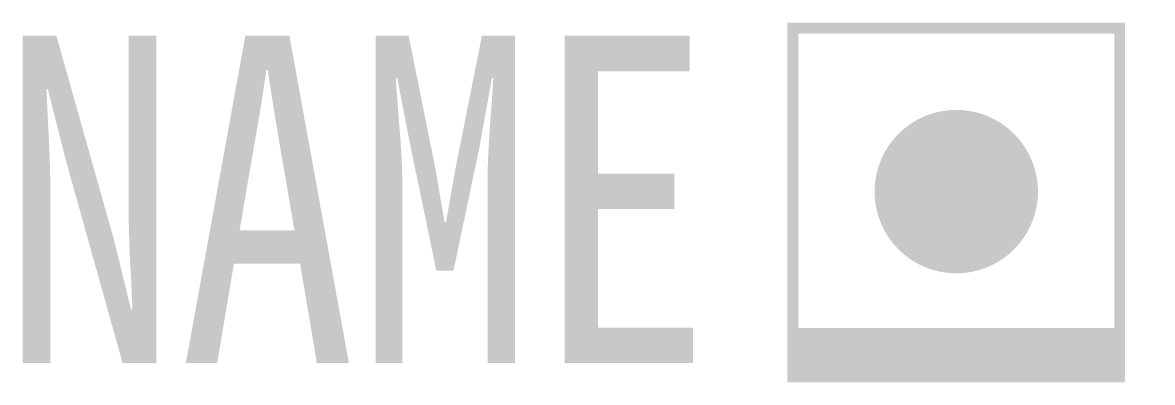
# Model space of a CAD drawing. Header units: inches. Extents: x -8.6 to 1.8, y -1.8 to 1.5.
import ezdxf
from ezdxf.enums import TextEntityAlignment as Align

# ---------------------------------------------------------------- set-up
doc = ezdxf.new("R2010")
doc.units = ezdxf.units.IN
doc.header["$MEASUREMENT"] = 0
doc.styles.add('HZ', font='SimSun.ttf', dxfattribs={"width": 0.75})

msp = doc.modelspace()

# ---------------------------------------------------------------- linework, layer by layer
at = {"color": 7, "const_width": 0.1}
msp.add_lwpolyline([(-1.5, 1.5), (1.5, 1.5), (1.5, -1.5), (-1.5, -1.5)], close=True, dxfattribs=at)
at = {"const_width": 0.75}
msp.add_lwpolyline([(-0.375, 0, 1), (0.375, 0, 1)], format="xyb", close=True, dxfattribs=at)
at = {"const_width": 0.5}
msp.add_lwpolyline([(-1.55, -1.5), (1.55, -1.5)], dxfattribs=at)

# ---------------------------------------------------------------- texts
at = {"style": 'HZ', "width": 0.8}
msp.add_attdef('NAME', text='EMP001', height=3, dxfattribs=at).set_placement((-2.241, -1.571), align=Align.RIGHT)

doc.saveas('drawing.dxf')
